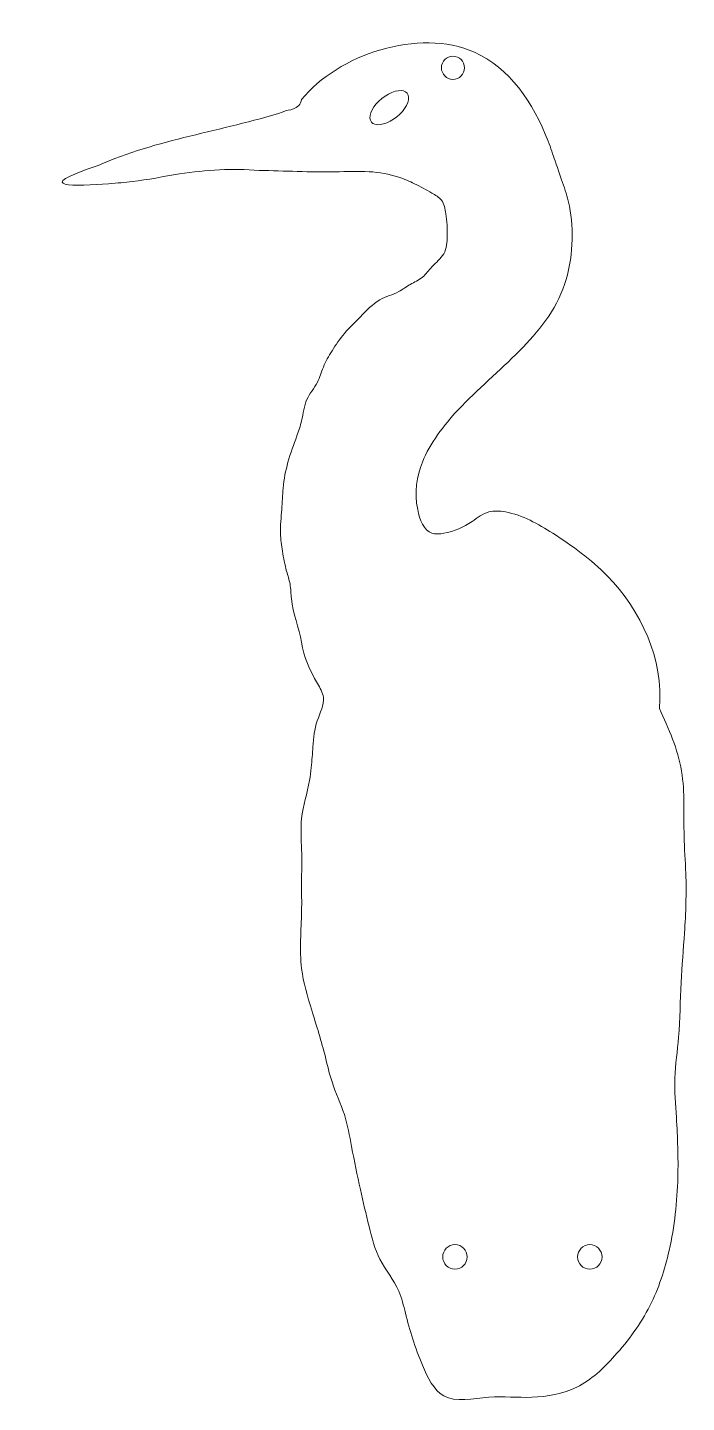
# Model space of a CAD drawing. Header units: inches. Extents: x 1.47 to 3.92, y 2.09 to 7.2.
import ezdxf

# ---------------------------------------------------------------- set-up
doc = ezdxf.new("R2010")
doc.units = ezdxf.units.IN
doc.header["$MEASUREMENT"] = 0

msp = doc.modelspace()

# ---------------------------------------------------------------- linework, layer by layer
at = {"color": 7, "linetype": 'Continuous', "lineweight": 15, "flags": 128}
msp.add_lwpolyline([(2.877, 6.9602), (2.8712, 6.9653), (2.8636, 6.9687), (2.8543, 6.9701), (2.8438, 6.9697), (2.8322, 6.9673), (2.8199, 6.9631), (2.8074, 6.9572), (2.7949, 6.9497), (2.7829, 6.9409), (2.7718, 6.9311), (2.7618, 6.9206), (2.7534, 6.9096), (2.7466, 6.8985), (2.7418, 6.8877), (2.7391, 6.8775), (2.7385, 6.8681), (2.7402, 6.8599), (2.744, 6.8532), (2.7498, 6.848), (2.7574, 6.8447), (2.7667, 6.8432), (2.7772, 6.8436), (2.7888, 6.846), (2.8011, 6.8502), (2.8136, 6.8561), (2.8261, 6.8636), (2.8381, 6.8724), (2.8492, 6.8822), (2.8592, 6.8927), (2.8676, 6.9037), (2.8744, 6.9148), (2.8792, 6.9256), (2.8819, 6.9359), (2.8825, 6.9452), (2.8808, 6.9534), (2.877, 6.9602)], dxfattribs=at)
at = {"color": 7, "linetype": 'Continuous', "lineweight": 15}
for centre, radius in [((3.0474, 7.0548), 0.043), ((3.0547, 2.6353), 0.0455), ((3.556, 2.6353), 0.0455)]:
    msp.add_circle(centre, radius, dxfattribs=at)
for points, knots in [([(3.8145, 4.673), (3.8308, 4.8577), (3.7076, 5.1212), (3.4387, 5.3162), (3.2889, 5.4026), (3.1749, 5.4113), (3.1076, 5.3569), (3.0392, 5.3258), (2.945, 5.3171), (2.8979, 5.4447), (2.9246, 5.6112), (3.0792, 5.8124), (3.2963, 5.9893), (3.492, 6.2305), (3.4983, 6.5237), (3.4451, 6.6521), (3.3622, 6.9035), (3.1067, 7.2666), (2.6192, 7.1038), (2.4846, 6.9364)], [0, 0, 0, 0, 0.141591, 0.208755, 0.25919, 0.275288, 0.293828, 0.323724, 0.335222, 0.36204, 0.408262, 0.469495, 0.552442, 0.630257, 0.706285, 0.754067, 0.76916, 0.857216, 1, 1, 1, 1]), ([(2.4846, 6.9364), (2.4818, 6.9197), (2.4583, 6.8974), (2.4282, 6.8966), (2.4161, 6.8909)], [0, 0, 0, 0, 0.547128, 1, 1, 1, 1]), ([(1.7283, 6.6912), (1.4659, 6.6051), (1.7049, 6.6191), (1.8823, 6.6325), (2.072, 6.6715), (2.2279, 6.6816), (2.3274, 6.6732)], [0, 0, 0, 0, 0.355424, 0.457185, 0.660283, 1, 1, 1, 1]), ([(2.3274, 6.6732), (2.4217, 6.6721), (2.5576, 6.6635), (2.7313, 6.6732), (2.8314, 6.6563), (2.9084, 6.6235), (2.9598, 6.5945), (3.0117, 6.5647), (3.0242, 6.5014), (3.0275, 6.4367), (3.0221, 6.3592), (2.9695, 6.3203), (2.9368, 6.2727), (2.8881, 6.2517), (2.8404, 6.2153), (2.7655, 6.1966), (2.7065, 6.1299), (2.6427, 6.071), (2.5988, 6.0063), (2.5641, 5.9459), (2.5459, 5.8796), (2.496, 5.8234), (2.489, 5.7495), (2.4626, 5.6728), (2.4316, 5.5917), (2.4143, 5.4988), (2.4123, 5.4101), (2.4022, 5.3316), (2.4137, 5.255), (2.4252, 5.1918), (2.4446, 5.1347), (2.4454, 5.0436), (2.4747, 4.9738), (2.4846, 4.9196)], [0, 0, 0, 0, 0.109185, 0.157557, 0.201029, 0.225382, 0.253704, 0.270711, 0.291258, 0.322871, 0.349229, 0.374525, 0.394617, 0.415032, 0.434282, 0.46386, 0.501276, 0.53423, 0.564783, 0.591292, 0.614605, 0.643437, 0.674957, 0.697666, 0.737603, 0.775335, 0.806311, 0.840372, 0.866316, 0.89551, 0.914877, 0.935673, 1, 1, 1, 1]), ([(2.4846, 4.9196), (2.4927, 4.8629), (2.5232, 4.8001), (2.5795, 4.7051), (2.535, 4.6254), (2.5272, 4.5385), (2.522, 4.4639), (2.5111, 4.3743), (2.4769, 4.2752), (2.4868, 4.1456), (2.4838, 4.0309), (2.4868, 3.8836), (2.4705, 3.7235), (2.5242, 3.5444), (2.5681, 3.4063), (2.5971, 3.273), (2.6485, 3.1682), (2.6726, 3.0314), (2.7007, 2.8923), (2.7339, 2.7527), (2.7681, 2.6191), (2.847, 2.5276), (2.8791, 2.3862), (2.9183, 2.2574), (3.0045, 2.0815), (3.1831, 2.1236), (3.3419, 2.1054), (3.5197, 2.1372), (3.6634, 2.2756), (3.7882, 2.4448), (3.8634, 2.6762), (3.8886, 2.9139), (3.8805, 3.1281), (3.8663, 3.3019), (3.8918, 3.4684), (3.8918, 3.6492), (3.9107, 3.8513), (3.9169, 4.0335), (3.9011, 4.2332), (3.9158, 4.4454), (3.8496, 4.5995), (3.8145, 4.673)], [0, 0, 0, 0, 0.02706, 0.036345, 0.051089, 0.067166, 0.079896, 0.087895, 0.111653, 0.130683, 0.151298, 0.168335, 0.203414, 0.229464, 0.259535, 0.275152, 0.296513, 0.316549, 0.343284, 0.366549, 0.387611, 0.410306, 0.424213, 0.457837, 0.48059, 0.508119, 0.534423, 0.562647, 0.592609, 0.630067, 0.665803, 0.710967, 0.747394, 0.771518, 0.796638, 0.830085, 0.860551, 0.896767, 0.919783, 0.959457, 1, 1, 1, 1])]:
    msp.add_open_spline(points, degree=3, knots=knots, dxfattribs=at)
msp.add_open_spline([(2.4161, 6.8909), (2.1887, 6.8184), (1.9476, 6.7898), (1.7283, 6.6912)], degree=3, dxfattribs=at)

doc.saveas('drawing.dxf')
